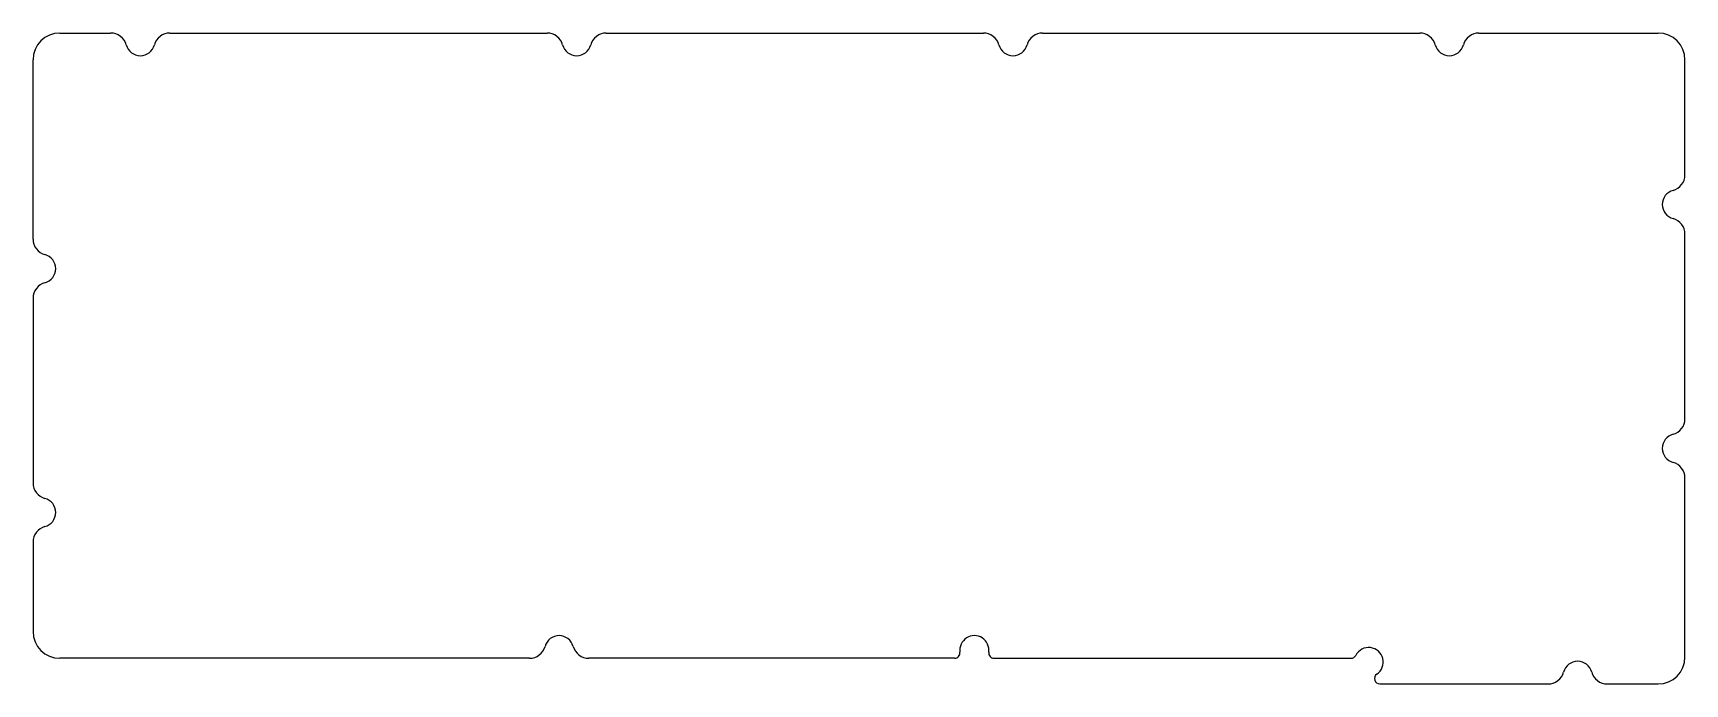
# Model space of a CAD drawing. Extents: x 59 to 365, y 97 to 218.
import ezdxf

# ---------------------------------------------------------------- set-up
doc = ezdxf.new("R2010")
doc.units = 0
doc.header["$MEASUREMENT"] = 0

msp = doc.modelspace()

# ---------------------------------------------------------------- linework, layer by layer
at = {"linetype": 'Continuous'}
for p, q in [((63.77, 217.63), (73.17, 217.63)), ((84.17, 217.63), (154.14, 217.63)), ((165.14, 217.63), (235.1, 217.63)), ((246.1, 217.63), (316.06, 217.63)), ((327.06, 217.63), (360.28, 217.63)), ((58.77, 179.41), (58.77, 212.63)), ((365.28, 191.32), (365.28, 212.63)), ((365.28, 146.07), (365.28, 180.32)), ((58.77, 168.41), (58.77, 134.17)), ((365.28, 101.86), (365.28, 135.07)), ((58.77, 123.17), (58.77, 106.62)), ((150.88, 101.62), (63.77, 101.62)), ((229.76, 101.62), (161.88, 101.62)), ((237.09, 101.62), (303.31, 101.62)), ((308.67, 96.86), (339.87, 96.86)), ((350.87, 96.86), (360.28, 96.86))]:
    msp.add_line(p, q, dxfattribs=at)
for centre, radius, start, end in [((63.77, 212.63), 5, 90, 180), ((73.17, 214.63), 3, 15.2228, 90), ((84.17, 214.63), 3, 90, 164.7772), ((154.14, 214.63), 3, 15.2228, 90), ((165.14, 214.63), 3, 90, 164.7772), ((235.1, 214.63), 3, 15.2228, 90), ((246.1, 214.63), 3, 90, 164.7772), ((316.06, 214.63), 3, 15.2228, 90), ((327.06, 214.63), 3, 90, 164.7772), ((360.28, 212.63), 5, 0, 90), ((78.67, 216.13), 2.7, 195.2228, 344.7772), ((159.64, 216.13), 2.7, 195.2228, 344.7772), ((240.6, 216.13), 2.7, 195.2228, 344.7772), ((321.56, 216.13), 2.7, 195.2228, 344.7772), ((362.28, 191.32), 3, 285.2228, 0), ((363.78, 185.82), 2.7, 105.2228, 254.7772), ((362.28, 180.32), 3, 0, 74.7772), ((61.77, 179.41), 3, 180, 254.7772), ((60.27, 173.91), 2.7, 285.2228, 74.7772), ((61.77, 168.41), 3, 105.2228, 180), ((362.28, 146.07), 3, 285.2228, 0), ((363.78, 140.57), 2.7, 105.2228, 254.7772), ((362.28, 135.07), 3, 0, 74.7772), ((61.77, 134.17), 3, 180, 254.7772), ((60.27, 128.67), 2.7, 285.2228, 74.7772), ((61.77, 123.17), 3, 105.2228, 180), ((63.77, 106.62), 5, 180, 270), ((156.38, 103.12), 2.7, 15.2228, 164.7772), ((233.43, 103.12), 2.7, 352.1814, 187.8186), ((150.88, 104.62), 3, 270, 344.7772), ((161.88, 104.62), 3, 195.2228, 270), ((229.76, 102.62), 1, 270, 7.8186), ((237.09, 102.62), 1, 172.1814, 270), ((303.31, 102.62), 1, 270, 332.6585), ((306.6, 100.92), 2.7, 304.1195, 152.6585), ((360.28, 101.86), 5, 270, 0), ((308.67, 97.86), 1, 124.1195, 270), ((339.87, 99.86), 3, 270, 344.7772), ((345.37, 98.36), 2.7, 15.2228, 164.7772), ((350.87, 99.86), 3, 195.2228, 270)]:
    msp.add_arc(centre, radius, start, end, dxfattribs=at)

doc.saveas('drawing.dxf')
